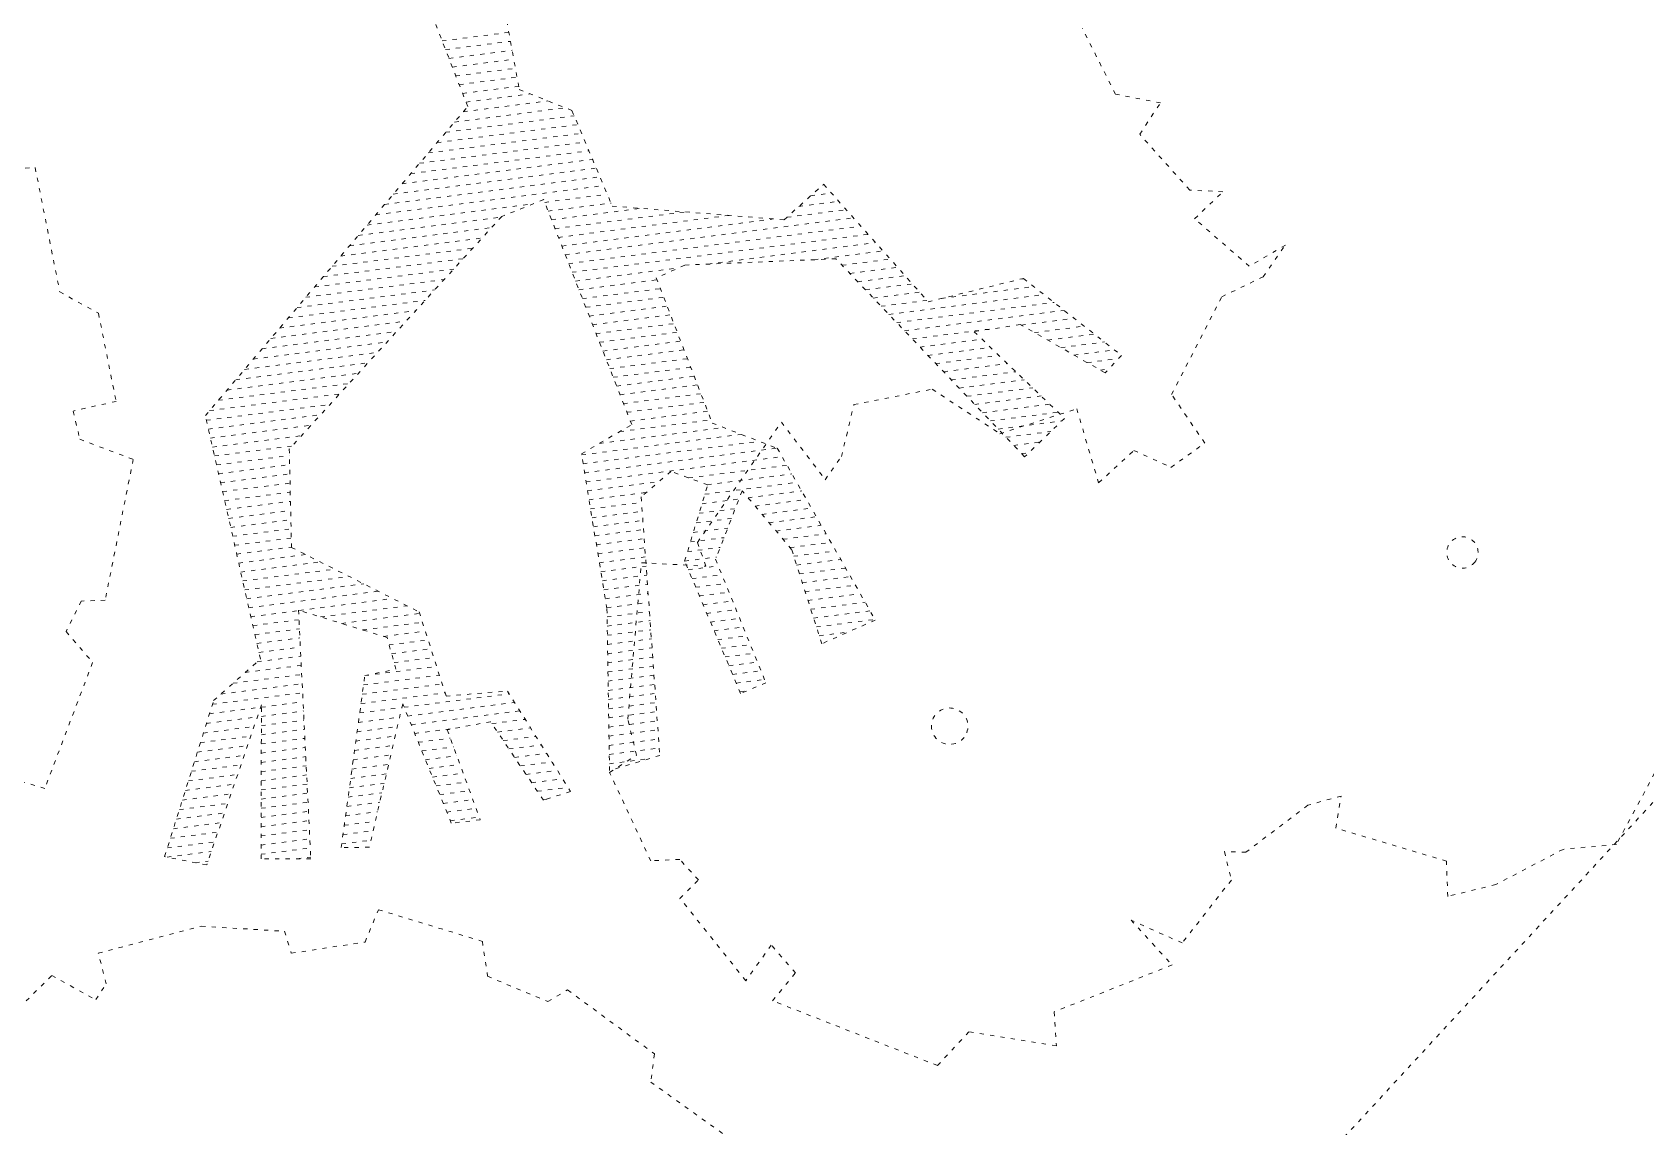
# Model space of a CAD drawing. Header units: millimetres. Extents: x -41640 to 3079702, y -5257903 to 68462.
# Drawn here: x 3493.9 to 3955.1, y 11535.8 to 11848.8 of the extents above; entities that cross this region are included whole.
import ezdxf

# ---------------------------------------------------------------- set-up
doc = ezdxf.new("R2010")
doc.units = ezdxf.units.MM
doc.header["$LTSCALE"] = 10
doc.linetypes.add('ACAD_ISO03W100', pattern=[30, 12, -18])
doc.linetypes.add('CONTINOUS', pattern=[0])
doc.layers.add('浅线', color=251, linetype='CONTINOUS', lineweight=0)

msp = doc.modelspace()

# ---------------------------------------------------------------- linework, layer by layer
at = {"layer": '浅线', "linetype": 'ACAD_ISO03W100', "ltscale": 0.01}
for p, q in [((4345.47, 12049.84, 0), (3278.09, 10891.95, 0)), ((3621.93, 11893.39, 0), (3633.08, 11832.43, 0)), ((3618.35, 11827.59, 0), (3594.3, 11889.26, 0)), ((3611.04, 11846.35, 0), (3630.08, 11848.79, 0)), ((3803.52, 11831.13, 0), (3794.02, 11849.89, 0)), ((3612.01, 11843.84, 0), (3630.55, 11846.22, 0)), ((3612.99, 11841.34, 0), (3631.02, 11843.65, 0)), ((3613.96, 11838.84, 0), (3631.49, 11841.09, 0)), ((3614.94, 11836.34, 0), (3631.96, 11838.52, 0)), ((3615.92, 11833.83, 0), (3632.43, 11835.95, 0)), ((3616.89, 11831.33, 0), (3632.9, 11833.38, 0)), ((3617.87, 11828.83, 0), (3636.22, 11831.18, 0)), ((3633.08, 11832.43, 0), (3648.14, 11826.44, 0)), ((3816.38, 11828.63, 0), (3803.52, 11831.13, 0)), ((3543.37, 11739.2, 0), (3618.35, 11827.59, 0)), ((3612.08, 11820.21, 0), (3648.79, 11824.91, 0)), ((3614.58, 11823.15, 0), (3646.22, 11827.21, 0)), ((3617.08, 11826.1, 0), (3641.22, 11829.19, 0)), ((3648.14, 11826.44, 0), (3659.67, 11799.11, 0)), ((3810.42, 11819.67, 0), (3816.38, 11828.63, 0)), ((3609.58, 11817.26, 0), (3649.84, 11822.42, 0)), ((3604.58, 11811.36, 0), (3651.94, 11817.43, 0)), ((3607.08, 11814.31, 0), (3650.89, 11819.92, 0)), ((3824.74, 11803.68, 0), (3810.42, 11819.67, 0)), ((3599.58, 11805.47, 0), (3654.05, 11812.45, 0)), ((3602.08, 11808.41, 0), (3653, 11814.94, 0)), ((3479.86, 11809.29, 0), (3494.71, 11810.12, 0)), ((3494.71, 11810.12, 0), (3501.74, 11774.56, 0)), ((3594.58, 11799.57, 0), (3656.15, 11807.46, 0)), ((3597.08, 11802.52, 0), (3655.1, 11809.95, 0)), ((3592.07, 11796.62, 0), (3657.2, 11804.97, 0)), ((3640.36, 11800.18, 0), (3658.25, 11802.48, 0)), ((3708.77, 11795.18, 0), (3720.06, 11805.34, 0)), ((3716.39, 11802.04, 0), (3722.32, 11802.8, 0)), ((3719.8, 11805.11, 0), (3720.22, 11805.16, 0)), ((3720.06, 11805.34, 0), (3749.97, 11771.75, 0)), ((3834.19, 11803.23, 0), (3824.74, 11803.68, 0)), ((3826.13, 11795.47, 0), (3834.19, 11803.23, 0)), ((3589.57, 11793.67, 0), (3637.08, 11799.76, 0)), ((3640.05, 11800.96, 0), (3628.08, 11796.14, 0)), ((3665.23, 11736.62, 0), (3640.05, 11800.96, 0)), ((3641.34, 11797.68, 0), (3659.31, 11799.98, 0)), ((3642.32, 11795.18, 0), (3667.9, 11798.46, 0)), ((3643.3, 11792.68, 0), (3680.51, 11797.45, 0)), ((3659.67, 11799.11, 0), (3708.77, 11795.18, 0)), ((3709.58, 11795.92, 0), (3726.52, 11798.09, 0)), ((3712.99, 11798.98, 0), (3724.42, 11800.45, 0)), ((3628.08, 11796.14, 0), (3567.35, 11729.64, 0)), ((3584.57, 11787.78, 0), (3625.2, 11792.98, 0)), ((3587.07, 11790.73, 0), (3627.92, 11795.96, 0)), ((3644.27, 11790.17, 0), (3693.13, 11796.44, 0)), ((3645.25, 11787.67, 0), (3705.75, 11795.42, 0)), ((3646.23, 11785.17, 0), (3728.62, 11795.73, 0)), ((3647.21, 11782.67, 0), (3730.72, 11793.37, 0)), ((3841.75, 11781.89, 0), (3826.13, 11795.47, 0)), ((3582.07, 11784.83, 0), (3622.48, 11790.01, 0)), ((3648.19, 11780.17, 0), (3732.82, 11791.01, 0)), ((3687, 11782.51, 0), (3734.92, 11788.65, 0)), ((3852.05, 11787.96, 0), (3841.75, 11781.89, 0)), ((3845.74, 11778.88, 0), (3852.05, 11787.96, 0)), ((3577.07, 11778.93, 0), (3617.05, 11784.06, 0)), ((3579.57, 11781.88, 0), (3619.76, 11787.03, 0)), ((3723.59, 11784.03, 0), (3680.37, 11782.24, 0)), ((3717.29, 11783.77, 0), (3737.02, 11786.29, 0)), ((3777.53, 11727.4, 0), (3723.59, 11784.03, 0)), ((3725.36, 11782.17, 0), (3739.12, 11783.94, 0)), ((3574.57, 11775.99, 0), (3614.33, 11781.08, 0)), ((3649.17, 11777.66, 0), (3678.6, 11781.44, 0)), ((3680.37, 11782.24, 0), (3672.25, 11778.56, 0)), ((3727.59, 11779.83, 0), (3741.22, 11781.58, 0)), ((3729.82, 11777.49, 0), (3743.32, 11779.22, 0)), ((3833.89, 11773.19, 0), (3845.74, 11778.88, 0)), ((3501.74, 11774.56, 0), (3512.8, 11768.46, 0)), ((3569.57, 11770.09, 0), (3608.89, 11775.13, 0)), ((3572.07, 11773.04, 0), (3611.61, 11778.11, 0)), ((3650.15, 11775.16, 0), (3672.46, 11778.02, 0)), ((3651.13, 11772.66, 0), (3673.43, 11775.52, 0)), ((3672.25, 11778.56, 0), (3688.25, 11737.04, 0)), ((3732.05, 11775.15, 0), (3745.42, 11776.86, 0)), ((3734.28, 11772.81, 0), (3747.52, 11774.5, 0)), ((3749.97, 11771.75, 0), (3777.17, 11778.42, 0)), ((3753.73, 11772.67, 0), (3780.18, 11776.06, 0)), ((3776.15, 11778.17, 0), (3777.3, 11778.32, 0)), ((3777.17, 11778.42, 0), (3805.22, 11756.4, 0)), ((3567.07, 11767.14, 0), (3606.18, 11772.15, 0)), ((3652.11, 11770.16, 0), (3674.39, 11773.01, 0)), ((3653.08, 11767.66, 0), (3675.36, 11770.51, 0)), ((3736.51, 11770.46, 0), (3749.62, 11772.14, 0)), ((3738.74, 11768.12, 0), (3783.06, 11773.8, 0)), ((3740.97, 11765.78, 0), (3785.93, 11771.54, 0)), ((3819.53, 11745.25, 0), (3833.89, 11773.19, 0)), ((3512.8, 11768.46, 0), (3517.85, 11743.26, 0)), ((3562.07, 11761.25, 0), (3600.74, 11766.2, 0)), ((3564.57, 11764.19, 0), (3603.46, 11769.18, 0)), ((3654.06, 11765.15, 0), (3676.32, 11768.01, 0)), ((3655.04, 11762.65, 0), (3677.28, 11765.5, 0)), ((3743.2, 11763.44, 0), (3788.81, 11769.28, 0)), ((3776.27, 11765.27, 0), (3763.09, 11763.18, 0)), ((3800.56, 11751.43, 0), (3776.27, 11765.27, 0)), ((3776.58, 11765.09, 0), (3791.69, 11767.03, 0)), ((3557.06, 11755.35, 0), (3595.31, 11760.25, 0)), ((3559.56, 11758.3, 0), (3598.02, 11763.23, 0)), ((3656.02, 11760.15, 0), (3678.25, 11763, 0)), ((3657, 11757.65, 0), (3679.21, 11760.49, 0)), ((3745.44, 11761.1, 0), (3769.07, 11764.13, 0)), ((3747.67, 11758.76, 0), (3765.34, 11761.02, 0)), ((3763.09, 11763.18, 0), (3788.93, 11738.39, 0)), ((3780.35, 11762.94, 0), (3794.57, 11764.77, 0)), ((3784.11, 11760.8, 0), (3797.44, 11762.51, 0)), ((3787.88, 11758.65, 0), (3800.32, 11760.25, 0)), ((3554.56, 11752.4, 0), (3592.59, 11757.27, 0)), ((3657.98, 11755.15, 0), (3680.18, 11757.99, 0)), ((3749.9, 11756.41, 0), (3767.76, 11758.7, 0)), ((3752.13, 11754.07, 0), (3770.18, 11756.39, 0)), ((3791.64, 11756.51, 0), (3803.2, 11757.99, 0)), ((3805.22, 11756.4, 0), (3800.56, 11751.43, 0)), ((3549.56, 11746.51, 0), (3587.15, 11751.32, 0)), ((3552.06, 11749.45, 0), (3589.87, 11754.3, 0)), ((3658.96, 11752.64, 0), (3681.14, 11755.49, 0)), ((3659.94, 11750.14, 0), (3682.11, 11752.98, 0)), ((3754.36, 11751.73, 0), (3772.59, 11754.07, 0)), ((3756.59, 11749.39, 0), (3775.01, 11751.75, 0)), ((3795.41, 11754.36, 0), (3804.39, 11755.52, 0)), ((3799.17, 11752.22, 0), (3801.59, 11752.53, 0)), ((3547.06, 11743.56, 0), (3584.44, 11748.35, 0)), ((3660.92, 11747.64, 0), (3683.07, 11750.48, 0)), ((3661.9, 11745.14, 0), (3684.04, 11747.97, 0)), ((3728.74, 11742.32, 0), (3751.12, 11746.75, 0)), ((3751.12, 11746.75, 0), (3770.49, 11734, 0)), ((3758.82, 11747.05, 0), (3777.42, 11749.43, 0)), ((3761.05, 11744.71, 0), (3779.84, 11747.11, 0)), ((3517.85, 11743.26, 0), (3505.59, 11740.49, 0)), ((3543.67, 11737.87, 0), (3579, 11742.4, 0)), ((3544.56, 11740.61, 0), (3581.72, 11745.37, 0)), ((3662.87, 11742.63, 0), (3685, 11745.47, 0)), ((3663.85, 11740.13, 0), (3685.96, 11742.97, 0)), ((3725.18, 11727.52, 0), (3728.74, 11742.32, 0)), ((3763.28, 11742.36, 0), (3782.26, 11744.8, 0)), ((3765.51, 11740.02, 0), (3784.67, 11742.48, 0)), ((3829.01, 11731.33, 0), (3819.53, 11745.25, 0)), ((3505.59, 11740.49, 0), (3507.47, 11732.42, 0)), ((3559.09, 11669.58, 0), (3543.37, 11739.2, 0)), ((3544.24, 11735.31, 0), (3576.28, 11739.42, 0)), ((3661.77, 11734.61, 0), (3687.89, 11737.96, 0)), ((3664.83, 11737.63, 0), (3686.93, 11740.46, 0)), ((3683.98, 11702.94, 0), (3708.01, 11737.31, 0)), ((3708.01, 11737.31, 0), (3720.54, 11720.84, 0)), ((3767.74, 11737.68, 0), (3787.09, 11740.16, 0)), ((3769.97, 11735.34, 0), (3788.18, 11737.67, 0)), ((3770.49, 11734, 0), (3792.42, 11741.12, 0)), ((3788.93, 11738.39, 0), (3777.53, 11727.4, 0)), ((3792.42, 11741.12, 0), (3798.68, 11719.97, 0)), ((3544.82, 11732.76, 0), (3573.57, 11736.44, 0)), ((3545.4, 11730.21, 0), (3570.85, 11733.47, 0)), ((3650.85, 11728.26, 0), (3665.23, 11736.62, 0)), ((3650.9, 11727.96, 0), (3696.58, 11733.82, 0)), ((3655.98, 11731.24, 0), (3691.48, 11735.79, 0)), ((3688.25, 11737.04, 0), (3706.83, 11729.84, 0)), ((3772.2, 11733, 0), (3785.04, 11734.64, 0)), ((3507.47, 11732.42, 0), (3522.73, 11726.68, 0)), ((3545.97, 11727.65, 0), (3568.13, 11730.49, 0)), ((3567.35, 11729.64, 0), (3567.97, 11701.51, 0)), ((3658.14, 11684.03, 0), (3650.85, 11728.26, 0)), ((3651.32, 11725.39, 0), (3701.67, 11731.84, 0)), ((3651.75, 11722.82, 0), (3706.77, 11729.87, 0)), ((3706.83, 11729.84, 0), (3734.84, 11680.72, 0)), ((3774.43, 11730.66, 0), (3781.9, 11731.61, 0)), ((3776.66, 11728.31, 0), (3778.75, 11728.58, 0)), ((3798.68, 11719.97, 0), (3808.77, 11729.21, 0)), ((3808.77, 11729.21, 0), (3819.35, 11724.38, 0)), ((3819.35, 11724.38, 0), (3829.01, 11731.33, 0)), ((3522.73, 11726.68, 0), (3514.72, 11686.39, 0)), ((3546.55, 11725.1, 0), (3567.39, 11727.77, 0)), ((3547.13, 11722.55, 0), (3567.45, 11725.15, 0)), ((3652.17, 11720.24, 0), (3708.21, 11727.43, 0)), ((3681.49, 11721.37, 0), (3709.61, 11724.98, 0)), ((3720.54, 11720.84, 0), (3725.18, 11727.52, 0)), ((3547.7, 11719.99, 0), (3567.51, 11722.53, 0)), ((3548.28, 11717.44, 0), (3567.57, 11719.91, 0)), ((3652.6, 11717.67, 0), (3672.99, 11720.28, 0)), ((3676.42, 11723.24, 0), (3667.93, 11715.93, 0)), ((3686.95, 11719.37, 0), (3676.42, 11723.24, 0)), ((3680.35, 11697.59, 0), (3686.95, 11719.37, 0)), ((3686.14, 11716.71, 0), (3712.4, 11720.08, 0)), ((3686.79, 11719.42, 0), (3711, 11722.53, 0)), ((3548.86, 11714.89, 0), (3567.62, 11717.29, 0)), ((3549.43, 11712.33, 0), (3567.68, 11714.67, 0)), ((3653.02, 11715.1, 0), (3669.4, 11717.2, 0)), ((3653.44, 11712.52, 0), (3668.04, 11714.39, 0)), ((3667.93, 11715.93, 0), (3673.24, 11642.01, 0)), ((3685.32, 11713.98, 0), (3695.87, 11715.33, 0)), ((3696.79, 11717.7, 0), (3689.21, 11698.1, 0)), ((3710.92, 11700.94, 0), (3696.79, 11717.7, 0)), ((3698.5, 11715.67, 0), (3713.8, 11717.63, 0)), ((3700.5, 11713.3, 0), (3715.19, 11715.18, 0)), ((3550.01, 11709.78, 0), (3567.74, 11712.05, 0)), ((3653.87, 11709.95, 0), (3668.23, 11711.79, 0)), ((3683.66, 11708.51, 0), (3693.73, 11709.8, 0)), ((3684.49, 11711.25, 0), (3694.8, 11712.57, 0)), ((3702.5, 11710.93, 0), (3716.59, 11712.73, 0)), ((3704.5, 11708.56, 0), (3717.99, 11710.29, 0)), ((3550.59, 11707.22, 0), (3567.8, 11709.43, 0)), ((3551.16, 11704.67, 0), (3567.86, 11706.81, 0)), ((3654.29, 11707.38, 0), (3668.41, 11709.19, 0)), ((3654.72, 11704.8, 0), (3668.6, 11706.58, 0)), ((3682.83, 11705.78, 0), (3692.67, 11707.04, 0)), ((3706.5, 11706.19, 0), (3719.38, 11707.84, 0)), ((3708.5, 11703.81, 0), (3720.78, 11705.39, 0)), ((3551.74, 11702.12, 0), (3567.91, 11704.19, 0)), ((3552.32, 11699.56, 0), (3567.97, 11701.57, 0)), ((3567.97, 11701.51, 0), (3604.45, 11683.07, 0)), ((3655.14, 11702.23, 0), (3668.79, 11703.98, 0)), ((3655.57, 11699.66, 0), (3668.97, 11701.38, 0)), ((3681.17, 11700.31, 0), (3690.53, 11701.51, 0)), ((3682, 11703.05, 0), (3691.6, 11704.28, 0)), ((3686.43, 11696.14, 0), (3683.98, 11702.94, 0)), ((3710.49, 11701.44, 0), (3722.17, 11702.94, 0)), ((3719.57, 11673.95, 0), (3710.92, 11700.94, 0)), ((3711.56, 11698.95, 0), (3723.57, 11700.49, 0)), ((3552.89, 11697.01, 0), (3572.02, 11699.46, 0)), ((3553.47, 11694.46, 0), (3576.17, 11697.37, 0)), ((3655.99, 11697.08, 0), (3669.16, 11698.77, 0)), ((3656.41, 11694.51, 0), (3669.35, 11696.17, 0)), ((3664.1, 11652.41, 0), (3667.98, 11697.11, 0)), ((3667.98, 11697.11, 0), (3686.43, 11696.14, 0)), ((3680.35, 11697.58, 0), (3689.46, 11698.75, 0)), ((3696.34, 11659.72, 0), (3680.35, 11697.59, 0)), ((3681.4, 11695.09, 0), (3689.99, 11696.19, 0)), ((3689.21, 11698.1, 0), (3703.58, 11662.75, 0)), ((3712.36, 11696.43, 0), (3724.97, 11698.04, 0)), ((3554.05, 11691.9, 0), (3580.32, 11695.27, 0)), ((3554.62, 11689.35, 0), (3584.46, 11693.17, 0)), ((3555.2, 11686.8, 0), (3588.61, 11691.08, 0)), ((3656.84, 11691.94, 0), (3669.53, 11693.57, 0)), ((3682.46, 11692.59, 0), (3691, 11693.69, 0)), ((3683.51, 11690.1, 0), (3692.02, 11691.19, 0)), ((3713.17, 11693.9, 0), (3726.36, 11695.59, 0)), ((3713.98, 11691.38, 0), (3727.76, 11693.15, 0)), ((3555.78, 11684.24, 0), (3592.75, 11688.98, 0)), ((3570.26, 11683.47, 0), (3596.9, 11686.88, 0)), ((3657.26, 11689.37, 0), (3669.72, 11690.96, 0)), ((3657.69, 11686.79, 0), (3669.91, 11688.36, 0)), ((3684.56, 11687.61, 0), (3693.03, 11688.69, 0)), ((3714.79, 11688.86, 0), (3729.16, 11690.7, 0)), ((3715.6, 11686.33, 0), (3730.55, 11688.25, 0)), ((3507.9, 11686.17, 0), (3503.55, 11677.44, 0)), ((3514.72, 11686.39, 0), (3507.9, 11686.17, 0)), ((3556.35, 11681.69, 0), (3570, 11683.44, 0)), ((3569.99, 11683.56, 0), (3573.49, 11612.43, 0)), ((3595.29, 11675.74, 0), (3569.99, 11683.56, 0)), ((3576.28, 11681.61, 0), (3601.05, 11684.79, 0)), ((3582.29, 11679.76, 0), (3604.6, 11682.62, 0)), ((3604.45, 11683.07, 0), (3612.17, 11658.99, 0)), ((3658.11, 11684.22, 0), (3670.1, 11685.76, 0)), ((3658.89, 11637.68, 0), (3658.14, 11684.03, 0)), ((3658.18, 11681.6, 0), (3670.28, 11683.15, 0)), ((3685.62, 11685.12, 0), (3694.05, 11686.2, 0)), ((3686.67, 11682.62, 0), (3695.06, 11683.7, 0)), ((3716.41, 11683.81, 0), (3731.95, 11685.8, 0)), ((3717.22, 11681.28, 0), (3733.34, 11683.35, 0)), ((3503.55, 11677.44, 0), (3511.13, 11668.61, 0)), ((3556.93, 11679.13, 0), (3570.12, 11680.83, 0)), ((3557.51, 11676.58, 0), (3570.25, 11678.21, 0)), ((3588.3, 11677.9, 0), (3605.41, 11680.09, 0)), ((3594.31, 11676.04, 0), (3606.22, 11677.57, 0)), ((3658.22, 11678.98, 0), (3670.47, 11680.55, 0)), ((3658.27, 11676.36, 0), (3670.66, 11677.94, 0)), ((3687.72, 11680.13, 0), (3696.08, 11681.2, 0)), ((3688.78, 11677.64, 0), (3697.1, 11678.71, 0)), ((3718.03, 11678.76, 0), (3734.74, 11680.9, 0)), ((3718.84, 11676.24, 0), (3727.13, 11677.3, 0)), ((3734.84, 11680.72, 0), (3719.57, 11673.95, 0)), ((3558.08, 11674.03, 0), (3570.38, 11675.6, 0)), ((3558.66, 11671.47, 0), (3570.51, 11672.99, 0)), ((3597.84, 11666.65, 0), (3595.29, 11675.74, 0)), ((3595.89, 11673.62, 0), (3607.03, 11675.04, 0)), ((3658.31, 11673.73, 0), (3670.84, 11675.34, 0)), ((3658.35, 11671.11, 0), (3671.03, 11672.74, 0)), ((3689.83, 11675.15, 0), (3698.11, 11676.21, 0)), ((3690.88, 11672.65, 0), (3699.13, 11673.71, 0)), ((3511.13, 11668.61, 0), (3497.46, 11632.58, 0)), ((3545.72, 11657.72, 0), (3559.09, 11669.58, 0)), ((3558.19, 11668.79, 0), (3570.64, 11670.38, 0)), ((3596.6, 11671.08, 0), (3607.84, 11672.52, 0)), ((3597.31, 11668.54, 0), (3608.64, 11670, 0)), ((3658.39, 11668.49, 0), (3671.22, 11670.13, 0)), ((3691.93, 11670.16, 0), (3700.14, 11671.21, 0)), ((3692.99, 11667.67, 0), (3701.16, 11668.72, 0)), ((3551.27, 11662.64, 0), (3570.9, 11665.16, 0)), ((3554.73, 11665.72, 0), (3570.77, 11667.77, 0)), ((3582.19, 11615.67, 0), (3588.94, 11664.87, 0)), ((3588.57, 11662.17, 0), (3610.26, 11664.95, 0)), ((3588.93, 11664.84, 0), (3609.45, 11667.47, 0)), ((3588.94, 11664.87, 0), (3597.84, 11666.65, 0)), ((3658.43, 11665.87, 0), (3671.4, 11667.53, 0)), ((3658.48, 11663.25, 0), (3671.59, 11664.93, 0)), ((3694.04, 11665.18, 0), (3702.18, 11666.22, 0)), ((3695.09, 11662.68, 0), (3703.19, 11663.72, 0)), ((3545.38, 11656.63, 0), (3571.15, 11659.94, 0)), ((3547.82, 11659.57, 0), (3571.02, 11662.55, 0)), ((3587.83, 11656.82, 0), (3611.88, 11659.9, 0)), ((3588.2, 11659.49, 0), (3611.07, 11662.43, 0)), ((3600.15, 11655.77, 0), (3630.2, 11659.62, 0)), ((3612.17, 11658.99, 0), (3629.69, 11660.43, 0)), ((3629.69, 11660.43, 0), (3647.74, 11631.71, 0)), ((3658.52, 11660.62, 0), (3671.78, 11662.32, 0)), ((3658.56, 11658, 0), (3671.97, 11659.72, 0)), ((3696.15, 11660.19, 0), (3698.05, 11660.43, 0)), ((3703.58, 11662.75, 0), (3696.34, 11659.72, 0)), ((3531.71, 11613.08, 0), (3545.72, 11657.72, 0)), ((3559.38, 11656.45, 0), (3543.74, 11610.68, 0)), ((3544.52, 11653.9, 0), (3559.15, 11655.77, 0)), ((3559.27, 11612.43, 0), (3559.38, 11656.45, 0)), ((3559.37, 11653.17, 0), (3571.41, 11654.72, 0)), ((3559.38, 11655.8, 0), (3571.28, 11657.33, 0)), ((3587.47, 11654.15, 0), (3599.53, 11655.69, 0)), ((3599.76, 11656.72, 0), (3590.22, 11615.76, 0)), ((3613.66, 11622.65, 0), (3599.76, 11656.72, 0)), ((3601.17, 11653.27, 0), (3631.72, 11657.19, 0)), ((3602.19, 11650.78, 0), (3633.25, 11654.76, 0)), ((3658.6, 11655.38, 0), (3672.15, 11657.12, 0)), ((3658.64, 11652.76, 0), (3672.34, 11654.51, 0)), ((3542.81, 11648.42, 0), (3557.27, 11650.28, 0)), ((3543.67, 11651.16, 0), (3558.21, 11653.02, 0)), ((3559.36, 11650.54, 0), (3571.54, 11652.1, 0)), ((3586.73, 11648.8, 0), (3598.26, 11650.27, 0)), ((3587.1, 11651.47, 0), (3598.89, 11652.98, 0)), ((3603.21, 11648.28, 0), (3614.48, 11649.73, 0)), ((3624.9, 11651.64, 0), (3612.49, 11649.36, 0)), ((3639.98, 11629.2, 0), (3624.9, 11651.64, 0)), ((3625.26, 11651.11, 0), (3634.78, 11652.33, 0)), ((3626.88, 11648.69, 0), (3636.31, 11649.9, 0)), ((3658.69, 11650.14, 0), (3672.53, 11651.91, 0)), ((3666.61, 11642.04, 0), (3664.1, 11652.41, 0)), ((3541.95, 11645.68, 0), (3556.33, 11647.53, 0)), ((3559.35, 11645.29, 0), (3571.79, 11646.88, 0)), ((3559.36, 11647.92, 0), (3571.67, 11649.49, 0)), ((3586.36, 11646.12, 0), (3597.63, 11647.57, 0)), ((3604.23, 11645.78, 0), (3613.37, 11646.96, 0)), ((3612.49, 11649.36, 0), (3621.94, 11623.6, 0)), ((3628.51, 11646.27, 0), (3637.84, 11647.46, 0)), ((3630.14, 11643.85, 0), (3639.37, 11645.03, 0)), ((3658.73, 11647.51, 0), (3672.71, 11649.31, 0)), ((3658.77, 11644.89, 0), (3672.9, 11646.7, 0)), ((3540.23, 11640.21, 0), (3554.45, 11642.03, 0)), ((3541.09, 11642.95, 0), (3555.39, 11644.78, 0)), ((3559.34, 11642.66, 0), (3571.92, 11644.27, 0)), ((3559.34, 11640.03, 0), (3572.05, 11641.66, 0)), ((3585.63, 11640.77, 0), (3596.37, 11642.15, 0)), ((3586, 11643.45, 0), (3597, 11644.86, 0)), ((3605.24, 11643.29, 0), (3614.29, 11644.45, 0)), ((3606.26, 11640.79, 0), (3615.22, 11641.94, 0)), ((3631.76, 11641.43, 0), (3640.9, 11642.6, 0)), ((3658.81, 11642.27, 0), (3673.09, 11644.1, 0)), ((3658.85, 11639.65, 0), (3670.23, 11641.1, 0)), ((3658.89, 11637.16, 0), (3666.61, 11642.04, 0)), ((3673.24, 11642.01, 0), (3658.89, 11637.68, 0)), ((3497.46, 11632.58, 0), (3485.73, 11636.06, 0)), ((3538.51, 11634.73, 0), (3552.57, 11636.54, 0)), ((3539.37, 11637.47, 0), (3553.51, 11639.28, 0)), ((3559.33, 11637.4, 0), (3572.18, 11639.05, 0)), ((3559.33, 11634.77, 0), (3572.31, 11636.44, 0)), ((3584.9, 11635.42, 0), (3595.11, 11636.73, 0)), ((3585.26, 11638.1, 0), (3595.74, 11639.44, 0)), ((3607.28, 11638.29, 0), (3616.14, 11639.43, 0)), ((3608.3, 11635.8, 0), (3617.06, 11636.92, 0)), ((3633.39, 11639.01, 0), (3642.43, 11640.17, 0)), ((3635.01, 11636.59, 0), (3643.95, 11637.74, 0)), ((3670.65, 11611.87, 0), (3658.89, 11637.16, 0)), ((3957.6, 11636.94, 0), (3946.7, 11616.56, 0)), ((3537.65, 11632, 0), (3551.63, 11633.79, 0)), ((3559.31, 11629.52, 0), (3572.57, 11631.22, 0)), ((3559.32, 11632.15, 0), (3572.44, 11633.83, 0)), ((3584.16, 11630.07, 0), (3593.84, 11631.32, 0)), ((3584.53, 11632.75, 0), (3594.47, 11634.02, 0)), ((3609.32, 11633.3, 0), (3617.98, 11634.41, 0)), ((3610.34, 11630.8, 0), (3618.9, 11631.9, 0)), ((3636.64, 11634.17, 0), (3645.48, 11635.31, 0)), ((3638.27, 11631.75, 0), (3647.01, 11632.87, 0)), ((3647.74, 11631.71, 0), (3639.98, 11629.2, 0)), ((3535.93, 11626.52, 0), (3549.75, 11628.29, 0)), ((3536.79, 11629.26, 0), (3550.69, 11631.04, 0)), ((3559.31, 11626.89, 0), (3572.69, 11628.6, 0)), ((3583.8, 11627.4, 0), (3593.21, 11628.61, 0)), ((3611.36, 11628.3, 0), (3619.82, 11629.39, 0)), ((3612.37, 11625.81, 0), (3620.74, 11626.88, 0)), ((3639.89, 11629.33, 0), (3640.73, 11629.44, 0)), ((3858.46, 11627.77, 0), (3840.78, 11614.32, 0)), ((3868, 11630.38, 0), (3858.46, 11627.77, 0)), ((3866.46, 11621.23, 0), (3868, 11630.38, 0)), ((3534.21, 11621.05, 0), (3547.88, 11622.8, 0)), ((3535.07, 11623.78, 0), (3548.82, 11625.54, 0)), ((3559.29, 11621.63, 0), (3572.95, 11623.38, 0)), ((3559.3, 11624.26, 0), (3572.82, 11625.99, 0)), ((3583.06, 11622.05, 0), (3591.95, 11623.19, 0)), ((3583.43, 11624.73, 0), (3592.58, 11625.9, 0)), ((3613.39, 11623.31, 0), (3621.66, 11624.37, 0)), ((3621.94, 11623.6, 0), (3613.66, 11622.65, 0)), ((3532.49, 11615.57, 0), (3546, 11617.3, 0)), ((3533.35, 11618.31, 0), (3546.94, 11620.05, 0)), ((3559.28, 11616.38, 0), (3573.21, 11618.16, 0)), ((3559.29, 11619, 0), (3573.08, 11620.77, 0)), ((3582.33, 11616.7, 0), (3590.68, 11617.77, 0)), ((3582.7, 11619.38, 0), (3591.32, 11620.48, 0)), ((3898.1, 11611.78, 0), (3866.46, 11621.23, 0)), ((3543.74, 11610.68, 0), (3531.71, 11613.08, 0)), ((3532.43, 11612.93, 0), (3545.06, 11614.55, 0)), ((3559.27, 11613.75, 0), (3573.34, 11615.55, 0)), ((3569.51, 11612.43, 0), (3573.47, 11612.94, 0)), ((3590.22, 11615.76, 0), (3582.19, 11615.67, 0)), ((3834.66, 11614.5, 0), (3836.62, 11606.37, 0)), ((3840.78, 11614.32, 0), (3834.66, 11614.5, 0)), ((3931.42, 11615.15, 0), (3912.22, 11605.06, 0)), ((3946.7, 11616.56, 0), (3931.42, 11615.15, 0)), ((3540.46, 11611.34, 0), (3544.12, 11611.81, 0)), ((3573.49, 11612.43, 0), (3559.27, 11612.43, 0)), ((3678.93, 11612.29, 0), (3670.65, 11611.87, 0)), ((3684.3, 11606.43, 0), (3678.93, 11612.29, 0)), ((3898.48, 11601.71, 0), (3898.1, 11611.78, 0)), ((3679.01, 11601.14, 0), (3684.3, 11606.43, 0)), ((3836.62, 11606.37, 0), (3822.56, 11588.37, 0)), ((3912.22, 11605.06, 0), (3898.48, 11601.71, 0)), ((3697.83, 11577.59, 0), (3679.01, 11601.14, 0)), ((3588.99, 11588.64, 0), (3592.82, 11597.89, 0)), ((3592.82, 11597.89, 0), (3622.53, 11588.84, 0)), ((3807.94, 11594.94, 0), (3819.66, 11582.08, 0)), ((3822.56, 11588.37, 0), (3807.94, 11594.94, 0)), ((3512.76, 11585.46, 0), (3542.19, 11593.19, 0)), ((3542.19, 11593.19, 0), (3565.99, 11591.72, 0)), ((3565.99, 11591.72, 0), (3567.92, 11585.44, 0)), ((3515.04, 11576.7, 0), (3512.76, 11585.46, 0)), ((3567.92, 11585.44, 0), (3588.99, 11588.64, 0)), ((3622.53, 11588.84, 0), (3624.02, 11578.85, 0)), ((3705.1, 11587.78, 0), (3697.83, 11577.59, 0)), ((3712.03, 11579.82, 0), (3705.1, 11587.78, 0)), ((3819.66, 11582.08, 0), (3785.96, 11568.68, 0)), ((3464.45, 11544.31, 0), (3499.44, 11579.04, 0)), ((3499.44, 11579.04, 0), (3512.03, 11572.18, 0)), ((3512.03, 11572.18, 0), (3515.04, 11576.7, 0)), ((3624.02, 11578.85, 0), (3641.27, 11571.61, 0)), ((3705.49, 11571.83, 0), (3712.03, 11579.82, 0)), ((3641.27, 11571.61, 0), (3646.91, 11574.94, 0)), ((3646.91, 11574.94, 0), (3671.75, 11556.64, 0)), ((3752.62, 11553.33, 0), (3705.49, 11571.83, 0)), ((3785.96, 11568.68, 0), (3786.6, 11558.95, 0)), ((3761.6, 11563.01, 0), (3752.62, 11553.33, 0)), ((3786.6, 11558.95, 0), (3761.6, 11563.01, 0)), ((3671.75, 11556.64, 0), (3670.66, 11548.59, 0)), ((3670.66, 11548.59, 0), (3695.25, 11531, 0))]:
    msp.add_line(p, q, dxfattribs=at)
for centre, major_axis in [((3902.67, 11700.05, 0), (-0.57, 4.45)), ((3756.11, 11650.37, 0), (-0.66, 5.17))]:
    msp.add_ellipse(centre, major_axis=major_axis, ratio=1, start_param=3.926991, end_param=10.210176, dxfattribs=at)

doc.saveas('drawing.dxf')
